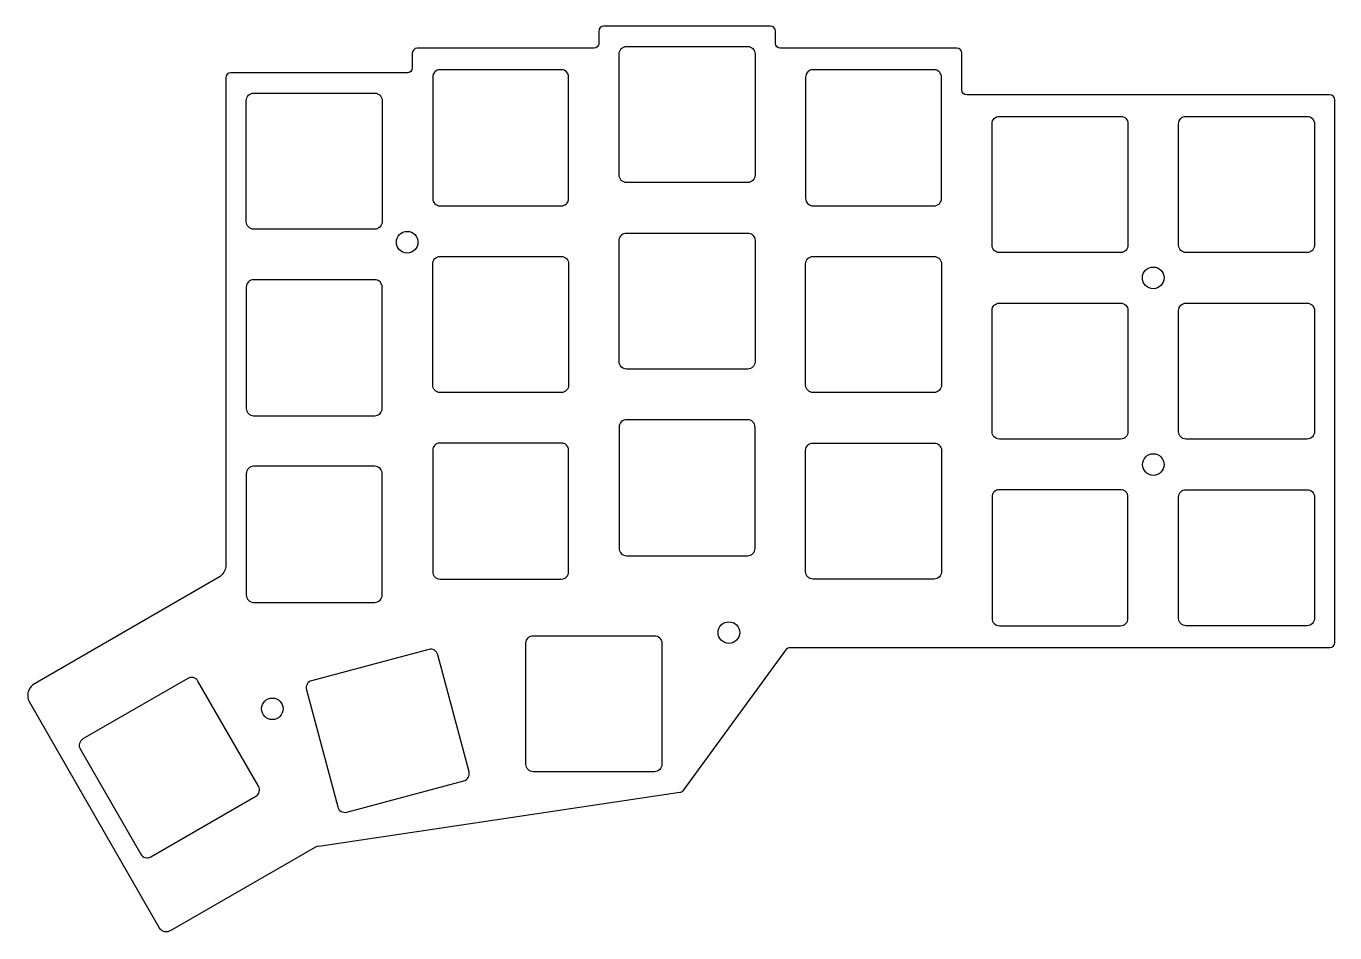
# Model space of a CAD drawing. Header units: millimetres. Extents: x 4129 to 4262, y 1416 to 1508.
import ezdxf

# ---------------------------------------------------------------- set-up
doc = ezdxf.new("R2010")
doc.units = ezdxf.units.MM

msp = doc.modelspace()

# ---------------------------------------------------------------- linework, layer by layer
for p, q in [((4204.88, 1508.5), (4187.88, 1508.5)), ((4187.38, 1508), (4187.38, 1506.75)), ((4205.38, 1506.75), (4205.38, 1508)), ((4168.38, 1505.75), (4168.38, 1504.25)), ((4186.88, 1506.25), (4168.88, 1506.25)), ((4223.88, 1506.25), (4205.88, 1506.25)), ((4224.38, 1502), (4224.38, 1505.75)), ((4149.38, 1503.25), (4149.38, 1502.01)), ((4167.88, 1503.75), (4149.88, 1503.75)), ((4149.38, 1502.01), (4149.38, 1485.75)), ((4242.88, 1501.5), (4224.88, 1501.5)), ((4244.89, 1501.5), (4242.88, 1501.5)), ((4261.89, 1501.5), (4244.89, 1501.5)), ((4262.39, 1445.74), (4262.39, 1501)), ((4149.38, 1485.75), (4149.38, 1453.46)), ((4148.8, 1452.47), (4129.72, 1441.43)), ((4206.88, 1445.24), (4242.88, 1445.24)), ((4242.88, 1445.24), (4244.89, 1445.24)), ((4244.89, 1445.24), (4261.89, 1445.24)), ((4129.34, 1439.73), (4142.58, 1416.69)), ((4158.84, 1425.02), (4195.63, 1430.49)), ((4143.81, 1416.46), (4158.56, 1424.95))]:
    msp.add_line(p, q)
for points in [[(4189.46, 1505.68, -0.414214), (4190.21, 1506.43), (4202.56, 1506.43, -0.414214), (4203.31, 1505.68), (4203.31, 1493.33, -0.414214), (4202.56, 1492.58), (4190.21, 1492.58, -0.414214), (4189.46, 1493.33)], [(4170.46, 1503.31), (4170.46, 1490.95, 0.414214), (4171.21, 1490.2), (4183.56, 1490.2, 0.414214), (4184.31, 1490.95), (4184.31, 1503.31, 0.414214), (4183.56, 1504.06), (4171.21, 1504.06, 0.414214)], [(4209.21, 1490.2), (4221.56, 1490.2, 0.414214), (4222.31, 1490.95), (4222.31, 1503.31, 0.414214), (4221.56, 1504.06), (4209.21, 1504.06, 0.414214), (4208.46, 1503.31), (4208.46, 1490.95, 0.414214)], [(4165.31, 1488.58, -0.414214), (4164.56, 1487.83), (4152.21, 1487.83, -0.414214), (4151.46, 1488.58), (4151.46, 1500.93, -0.414214), (4152.21, 1501.68), (4164.56, 1501.68, -0.414214), (4165.31, 1500.93)], [(4227.46, 1498.56, -0.414214), (4228.21, 1499.31), (4240.56, 1499.31, -0.414214), (4241.31, 1498.56), (4241.31, 1486.2, -0.414214), (4240.56, 1485.45), (4228.21, 1485.45, -0.414214), (4227.46, 1486.2)], [(4247.22, 1485.45, -0.414214), (4246.47, 1486.2), (4246.47, 1498.56, -0.414214), (4247.22, 1499.31), (4259.57, 1499.31, -0.414214), (4260.32, 1498.56), (4260.32, 1486.2, -0.414214), (4259.57, 1485.45)], [(4203.31, 1474.33, -0.414214), (4202.56, 1473.58), (4190.21, 1473.58, -0.414214), (4189.46, 1474.33), (4189.46, 1486.68, -0.414214), (4190.21, 1487.43), (4202.56, 1487.43, -0.414214), (4203.31, 1486.68)], [(4171.21, 1471.2, -0.414214), (4170.46, 1471.95), (4170.46, 1484.3, -0.414214), (4171.21, 1485.05), (4183.56, 1485.05, -0.414214), (4184.31, 1484.3), (4184.31, 1471.95, -0.414214), (4183.56, 1471.2)], [(4208.46, 1484.3, -0.414214), (4209.21, 1485.05), (4221.56, 1485.05, -0.414214), (4222.31, 1484.3), (4222.31, 1471.95, -0.414214), (4221.56, 1471.2), (4209.21, 1471.2, -0.414214), (4208.46, 1471.95)], [(4152.21, 1468.83), (4164.56, 1468.83, 0.414214), (4165.31, 1469.58), (4165.31, 1481.93, 0.414214), (4164.56, 1482.68), (4152.21, 1482.68, 0.414214), (4151.46, 1481.93), (4151.46, 1469.58, 0.414214)], [(4228.21, 1466.45, -0.414214), (4227.46, 1467.2), (4227.46, 1479.55, -0.414214), (4228.21, 1480.3), (4240.56, 1480.3, -0.414214), (4241.31, 1479.55), (4241.31, 1467.2, -0.414214), (4240.56, 1466.45)], [(4259.57, 1480.3, -0.414214), (4260.32, 1479.55), (4260.32, 1467.2, -0.414214), (4259.57, 1466.45), (4247.22, 1466.45, -0.414214), (4246.47, 1467.2), (4246.47, 1479.55, -0.414214), (4247.22, 1480.3)], [(4189.46, 1467.68), (4189.46, 1455.33, 0.414214), (4190.21, 1454.58), (4202.56, 1454.58, 0.414214), (4203.31, 1455.33), (4203.31, 1467.68, 0.414214), (4202.56, 1468.43), (4190.21, 1468.43, 0.414214)], [(4171.21, 1452.2), (4183.56, 1452.2, 0.414214), (4184.31, 1452.95), (4184.31, 1465.3, 0.414214), (4183.56, 1466.05), (4171.21, 1466.05, 0.414214), (4170.46, 1465.3), (4170.46, 1452.95, 0.414214)], [(4209.21, 1452.2, -0.414214), (4208.46, 1452.95), (4208.46, 1465.3, -0.414214), (4209.21, 1466.05), (4221.56, 1466.05, -0.414214), (4222.31, 1465.3), (4222.31, 1452.95, -0.414214), (4221.56, 1452.2)], [(4151.46, 1462.93), (4151.46, 1450.58, 0.414214), (4152.21, 1449.83), (4164.56, 1449.83, 0.414214), (4165.31, 1450.58), (4165.31, 1462.93, 0.414214), (4164.56, 1463.68), (4152.21, 1463.68, 0.414214)], [(4240.56, 1461.3), (4228.21, 1461.3, 0.414214), (4227.46, 1460.55), (4227.46, 1448.2, 0.414214), (4228.21, 1447.45), (4240.56, 1447.45, 0.414214), (4241.31, 1448.2), (4241.31, 1460.55, 0.414214)], [(4246.47, 1460.55, -0.414214), (4247.22, 1461.3), (4259.57, 1461.3, -0.414214), (4260.32, 1460.55), (4260.32, 1448.2, -0.414214), (4259.57, 1447.45), (4247.22, 1447.45, -0.414214), (4246.47, 1448.2)], [(4180.71, 1432.58, -0.414214), (4179.96, 1433.33), (4179.96, 1445.68, -0.414214), (4180.71, 1446.43), (4193.06, 1446.43, -0.414214), (4193.81, 1445.68), (4193.81, 1433.33, -0.414214), (4193.06, 1432.58)], [(4161.7, 1428.47), (4173.63, 1431.65, 0.414214), (4174.16, 1432.57), (4170.98, 1444.5, 0.414214), (4170.06, 1445.03), (4158.12, 1441.85, 0.414214), (4157.59, 1440.93), (4160.78, 1429, 0.414214)], [(4152.71, 1431.12), (4146.54, 1441.82, 0.414214), (4145.52, 1442.09), (4134.82, 1435.92, 0.414214), (4134.54, 1434.9), (4140.71, 1424.2, 0.414214), (4141.74, 1423.92), (4152.44, 1430.09, 0.414214)]]:
    msp.add_lwpolyline(points, format="xyb", close=True)
at = {"extrusion": (0, 0, -1)}
for centre, radius, start, end in [((-4147.59, 1453.84), 1.83, 192.0808, 228.5346), ((-4206.88, 1444.74), 0.5, 45, 90), ((-4159.13, 1423.3), 1.75, 70.829, 80.3066)]:
    msp.add_arc(centre, radius, start, end, dxfattribs=at)
msp.add_arc((4195.57, 1431.12), 0.637, 275.7965, 310.6007)
for points in [[(4187.88, 1508.5), (4187.6, 1508.5), (4187.38, 1508.27), (4187.38, 1508)], [(4205.38, 1508), (4205.38, 1508.27), (4205.16, 1508.5), (4204.88, 1508.5)], [(4168.88, 1506.25), (4168.6, 1506.25), (4168.38, 1506.02), (4168.38, 1505.75)], [(4187.38, 1506.75), (4187.38, 1506.47), (4187.16, 1506.25), (4186.88, 1506.25)], [(4205.88, 1506.25), (4205.61, 1506.25), (4205.38, 1506.47), (4205.38, 1506.75)], [(4224.38, 1505.75), (4224.38, 1506.02), (4224.16, 1506.25), (4223.88, 1506.25)], [(4168.38, 1504.25), (4168.38, 1503.97), (4168.16, 1503.75), (4167.88, 1503.75)], [(4149.88, 1503.75), (4149.6, 1503.75), (4149.38, 1503.52), (4149.38, 1503.25)], [(4224.88, 1501.5), (4224.61, 1501.5), (4224.38, 1501.72), (4224.38, 1502)], [(4262.39, 1501), (4262.39, 1501.27), (4262.16, 1501.5), (4261.89, 1501.5)], [(4261.89, 1445.24), (4262.16, 1445.24), (4262.39, 1445.47), (4262.39, 1445.74)], [(4195.98, 1430.64), (4195.98, 1430.64), (4206.53, 1445.1), (4206.53, 1445.1)], [(4129.72, 1441.43), (4129.2, 1441.03), (4129.03, 1440.31), (4129.34, 1439.73)]]:
    msp.add_open_spline(points, degree=3)
for points, knots in [([(4168.96, 1486.5), (4168.96, 1487.1), (4168.47, 1487.6), (4167.25, 1487.6), (4166.76, 1487.1), (4166.76, 1485.89), (4167.25, 1485.39), (4168.47, 1485.39), (4168.96, 1485.89), (4168.96, 1486.5)], [0, 0, 0, 0, 1, 1, 2, 2, 3, 3, 4, 4, 4, 4]), ([(4244.98, 1482.87), (4244.98, 1483.48), (4244.49, 1483.97), (4243.27, 1483.97), (4242.78, 1483.48), (4242.78, 1482.27), (4243.27, 1481.77), (4244.49, 1481.77), (4244.98, 1482.27), (4244.98, 1482.87)], [0, 0, 0, 0, 1, 1, 2, 2, 3, 3, 4, 4, 4, 4]), ([(4244.99, 1463.86), (4244.99, 1464.47), (4244.5, 1464.96), (4243.28, 1464.96), (4242.79, 1464.47), (4242.79, 1463.25), (4243.28, 1462.76), (4244.5, 1462.76), (4244.99, 1463.25), (4244.99, 1463.86)], [0, 0, 0, 0, 1, 1, 2, 2, 3, 3, 4, 4, 4, 4]), ([(4201.74, 1446.75), (4201.74, 1447.36), (4201.25, 1447.85), (4200.03, 1447.85), (4199.54, 1447.36), (4199.54, 1446.14), (4200.03, 1445.65), (4201.25, 1445.65), (4201.74, 1446.14), (4201.74, 1446.75)], [0, 0, 0, 0, 1, 1, 2, 2, 3, 3, 4, 4, 4, 4]), ([(4155.22, 1438.99), (4155.22, 1439.6), (4154.73, 1440.09), (4153.51, 1440.09), (4153.02, 1439.6), (4153.02, 1438.39), (4153.51, 1437.89), (4154.73, 1437.89), (4155.22, 1438.39), (4155.22, 1438.99)], [0, 0, 0, 0, 1, 1, 2, 2, 3, 3, 4, 4, 4, 4]), ([(4142.58, 1416.69), (4142.58, 1416.68), (4142.59, 1416.68), (4142.59, 1416.67), (4142.87, 1416.28), (4143.41, 1416.18), (4143.81, 1416.46)], [34, 34, 34, 34, 35, 35, 35, 36, 36, 36, 36])]:
    msp.add_open_spline(points, degree=3, knots=knots)

doc.saveas('drawing.dxf')
